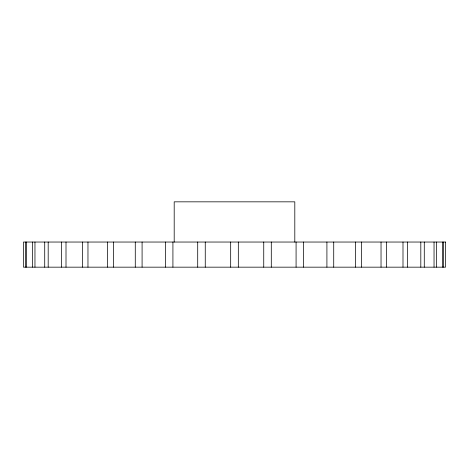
<?xml version="1.0" encoding="UTF-8"?>
<svg xmlns="http://www.w3.org/2000/svg" width="469" height="469" viewBox="0 0 469 469"><rect width="100%" height="100%" fill="white"/><g stroke="black" fill="none" stroke-linecap="round" stroke-linejoin="round"><path stroke-width="0.7" d="M443.551 242.039L443.551 267.166M442.355 242.039L442.355 267.166M436.405 242.039L436.405 267.166M434.042 242.039L434.042 267.166M424.281 242.039L424.281 267.166M420.81 242.039L420.81 267.166M407.491 242.039L407.491 267.166M402.994 242.039L402.994 267.166M386.438 242.039L386.438 267.166M381.033 242.039L381.033 267.166M361.646 242.039L361.646 267.166M355.461 242.039L355.461 267.166M333.723 242.039L333.723 267.166M326.911 242.039L326.911 267.166M303.355 242.039L303.355 267.166M296.08 242.039L296.08 267.166M294.808 242.039L294.808 201.834L174.192 201.834L174.192 242.039M271.293 242.039L271.293 267.166M263.742 242.039L263.742 267.166M238.322 242.039L238.322 267.166M230.678 242.039L230.678 267.166M205.258 242.039L205.258 267.166M197.707 242.039L197.707 267.166M172.92 242.039L172.92 267.166M165.645 242.039L165.645 267.166M142.089 242.039L142.089 267.166M135.277 242.039L135.277 267.166M113.539 242.039L113.539 267.166M107.354 242.039L107.354 267.166M87.967 242.039L87.967 267.166M82.562 242.039L82.562 267.166M66.006 242.039L66.006 267.166M61.509 242.039L61.509 267.166M48.19 242.039L48.19 267.166M44.719 242.039L44.719 267.166M34.958 242.039L34.958 267.166M32.596 242.039L32.596 267.166M26.645 242.039L26.645 267.166M25.449 242.039L25.449 267.166M445.55 242.039L23.45 242.039L23.45 267.166L445.55 267.166L445.55 242.039"/></g></svg>
